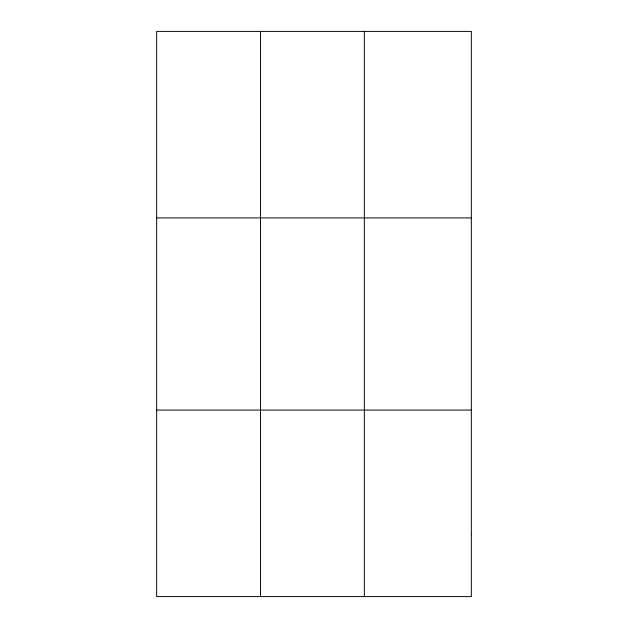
<?xml version="1.0" encoding="UTF-8"?>
<svg xmlns="http://www.w3.org/2000/svg" width="628" height="628" viewBox="0 0 628 628"><rect width="100%" height="100%" fill="white"/><g stroke="black" fill="none" stroke-linecap="round" stroke-linejoin="round"><path stroke-width="0.94" d="M260.502 596.6L260.502 31.4M364.35 596.6L364.35 31.4M156.662 217.916L471.338 217.916M156.662 410.084L471.338 410.084M471.338 534.428L471.338 596.6L156.662 596.6L156.662 31.4L471.338 31.4L471.338 534.428"/></g></svg>
